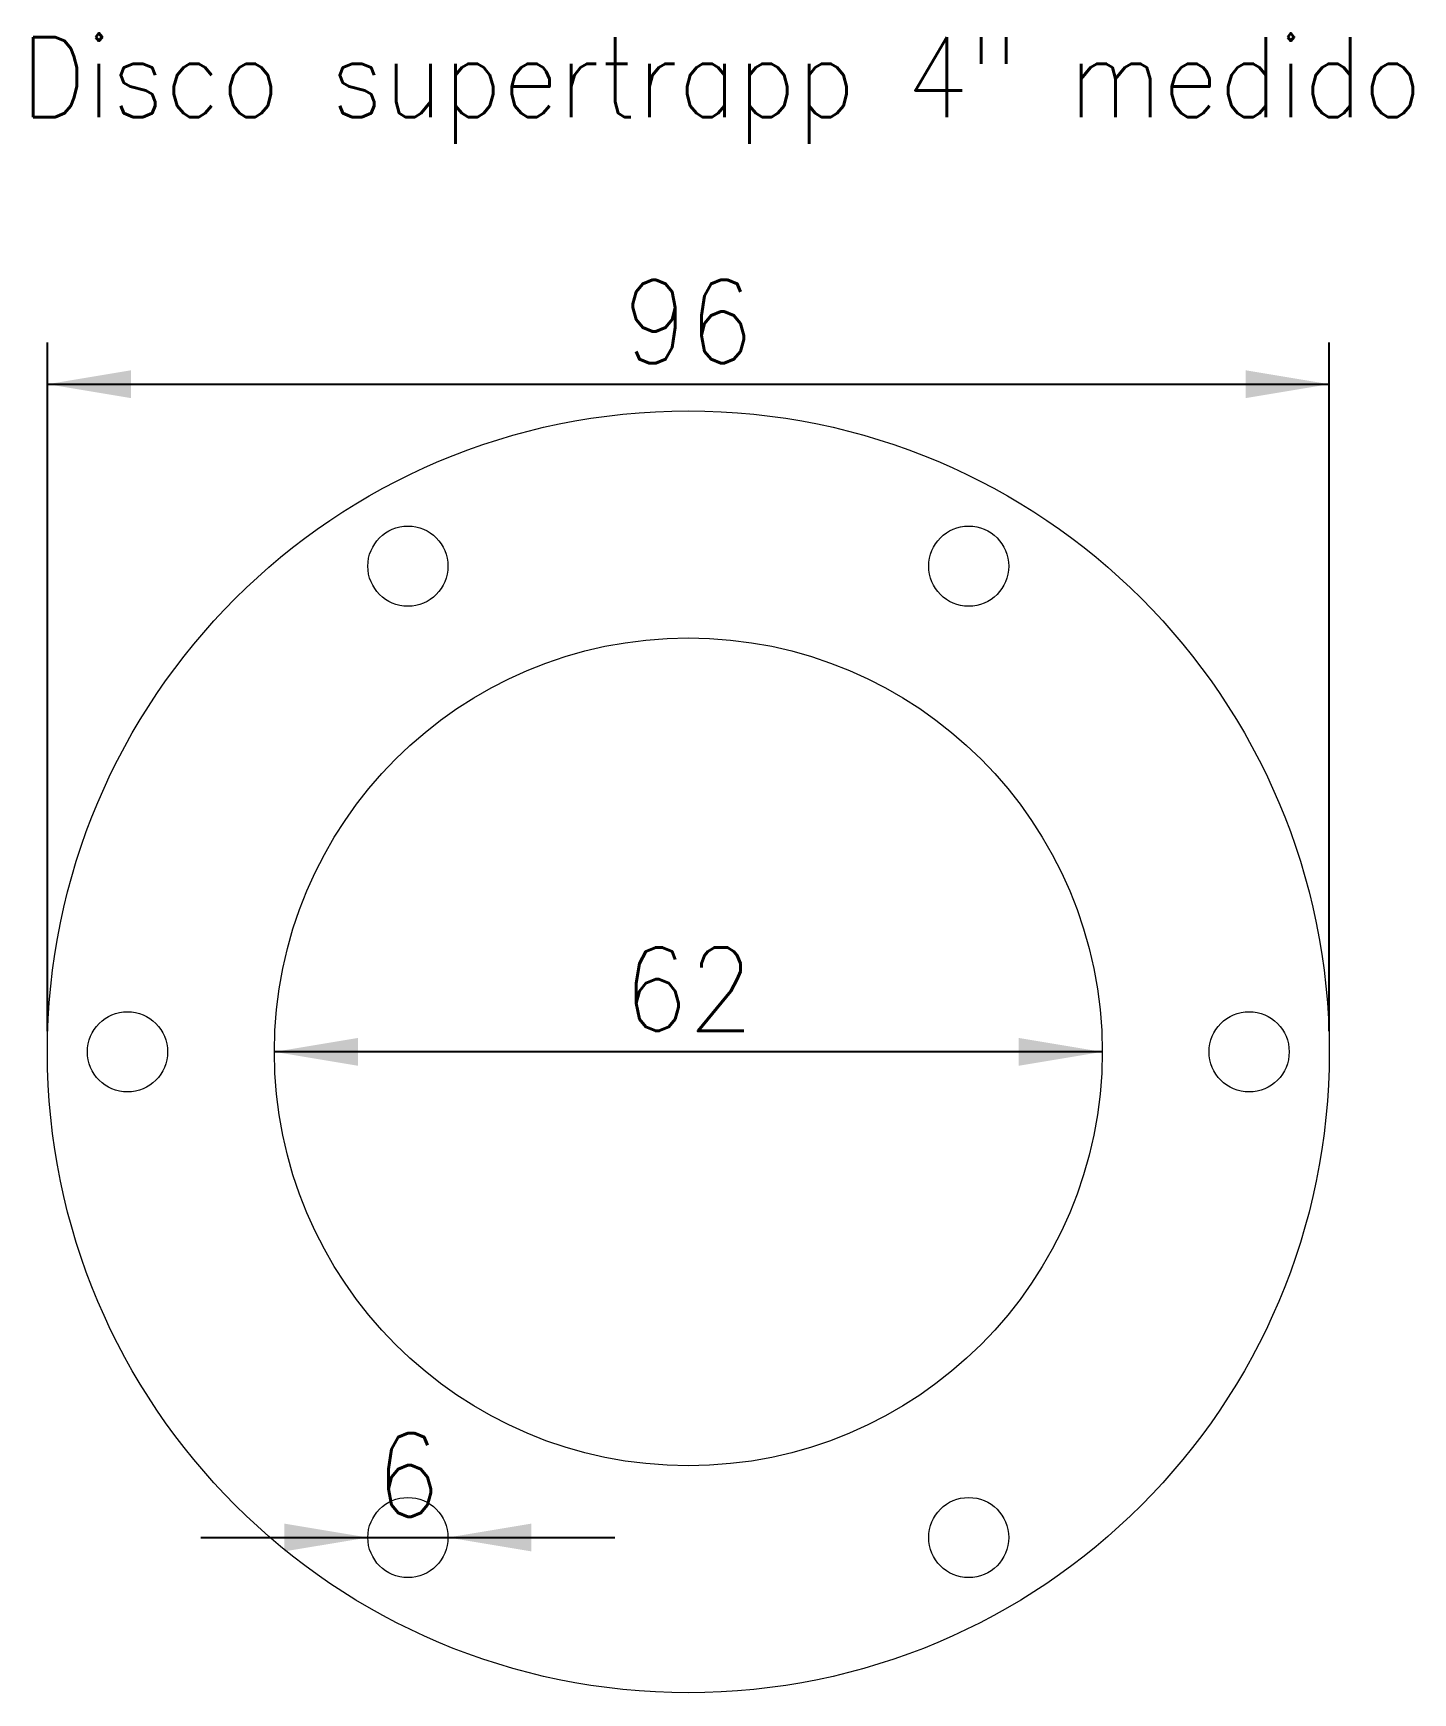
# Model space of a CAD drawing. Header units: millimetres. Extents: x -49 to 54, y -48 to 76.
import ezdxf

# ---------------------------------------------------------------- set-up
doc = ezdxf.new("R2010")
doc.units = ezdxf.units.MM
doc.layers.add('disco comun', color=4, linetype='CONTINUOUS', lineweight=0)
doc.layers.add('instrucciones y medidas', color=9, linetype='CONTINUOUS', lineweight=0)
doc.styles.get("Standard").update_dxf_attribs({"font": 'standard'})
doc.dimstyles.get("Standard").update_dxf_attribs({"dimscale": 2.5, "dimtxt": 2.5, "dimasz": 2.5, "dimexe": 1.25, "dimexo": 0.625, "dimtad": 0, "dimtoh": 1, "dimtxsty": 'standard', "dimcen": 0.09, "dimadec": 0, "dimazin": 0, "dimtfac": 1, "dimtdec": 4, "dimtofl": 0, "dimtmove": 0, "dimatfit": 3, "dimfxl": 1, "dimtolj": 1, "dimtzin": 0, "dimarcsym": 0})

# ---------------------------------------------------------------- blocks, each defined once
blk = doc.blocks.new('*D1')
at = {"layer": 'instrucciones y medidas', "color": 0, "linetype": 'ByBlock', "lineweight": -2}
blk.add_line((31, 0), (-31, 0), dxfattribs=at)
for points in [[(-31, 0), (-24.75, 1.04), (-24.75, -1.04)], [(31, 0), (24.75, -1.04), (24.75, 1.04)]]:
    blk.add_solid(points, dxfattribs=at)
at = {"layer": 'instrucciones y medidas', "color": 0, "linetype": 'CONTINUOUS', "lineweight": -2, "insert": (0, 4.69), "char_height": 6.25, "width": 7.6389, "attachment_point": 5}
blk.add_mtext('62', dxfattribs=at)
blk = doc.blocks.new('*D2')
at = {"layer": 'instrucciones y medidas', "color": 0, "linetype": 'ByBlock', "lineweight": -2}
for p, q in [((-48, 1.56), (-48, 53.12)), ((48, 1.56), (48, 53.12)), ((-48, 50), (48, 50))]:
    blk.add_line(p, q, dxfattribs=at)
for points in [[(-48, 50), (-41.75, 51.04), (-41.75, 48.96)], [(48, 50), (41.75, 48.96), (41.75, 51.04)]]:
    blk.add_solid(points, dxfattribs=at)
at = {"layer": 'instrucciones y medidas', "color": 0, "linetype": 'CONTINUOUS', "lineweight": -2, "insert": (0, 54.69), "char_height": 6.25, "width": 7.6389, "attachment_point": 5}
blk.add_mtext('96', dxfattribs=at)
blk = doc.blocks.new('*D3')
at = {"layer": 'instrucciones y medidas', "color": 0, "linetype": 'ByBlock', "lineweight": -2}
blk.add_line((-36.5, -36.37), (-5.5, -36.37), dxfattribs=at)
for points in [[(-24, -36.37), (-30.25, -37.41), (-30.25, -35.33)], [(-18, -36.37), (-11.75, -35.33), (-11.75, -37.41)]]:
    blk.add_solid(points, dxfattribs=at)
at = {"layer": 'instrucciones y medidas', "color": 0, "linetype": 'CONTINUOUS', "lineweight": -2, "insert": (-21, -31.69), "char_height": 6.25, "width": 2.7778, "attachment_point": 5}
blk.add_mtext('6', dxfattribs=at)

msp = doc.modelspace()

# ---------------------------------------------------------------- linework, layer by layer
at = {"layer": 'disco comun'}
for centre, radius in [((0, 0), 48), ((-21, 36.3731), 3), ((21, 36.3731), 3), ((0, 0), 31), ((-42, 0), 3), ((42, 0), 3), ((-21, -36.3731), 3), ((21, -36.3731), 3)]:
    msp.add_circle(centre, radius, dxfattribs=at)

# ---------------------------------------------------------------- texts
at = {"layer": 'instrucciones y medidas'}
msp.add_text('Disco supertrapp 4" medido ', height=6, dxfattribs=at).set_placement((-50, 70))

# ---------------------------------------------------------------- dimensions: what is measured, and where the dimension line sits
dim = msp.add_linear_dim(base=(48, 50), p1=(-48, 0), p2=(48, 0), dimstyle='Standard', dxfattribs=at)
dim.commit()
dim.dimension.update_dxf_attribs({"geometry": '*D2', "text_midpoint": (0, 54.6875)})
for p1, p2, picture, middle in [((31, 0), (-31, 0), '*D1', (0, 4.6875)), ((-24, -36.3731), (-18, -36.3731), '*D3', (-21, -31.6856))]:
    dim = msp.add_diameter_dim_2p(p1=p1, p2=p2, dimstyle='Standard', dxfattribs=at)
    dim.commit()
    dim.dimension.update_dxf_attribs({"geometry": picture, "text_midpoint": middle})

doc.saveas('drawing.dxf')
